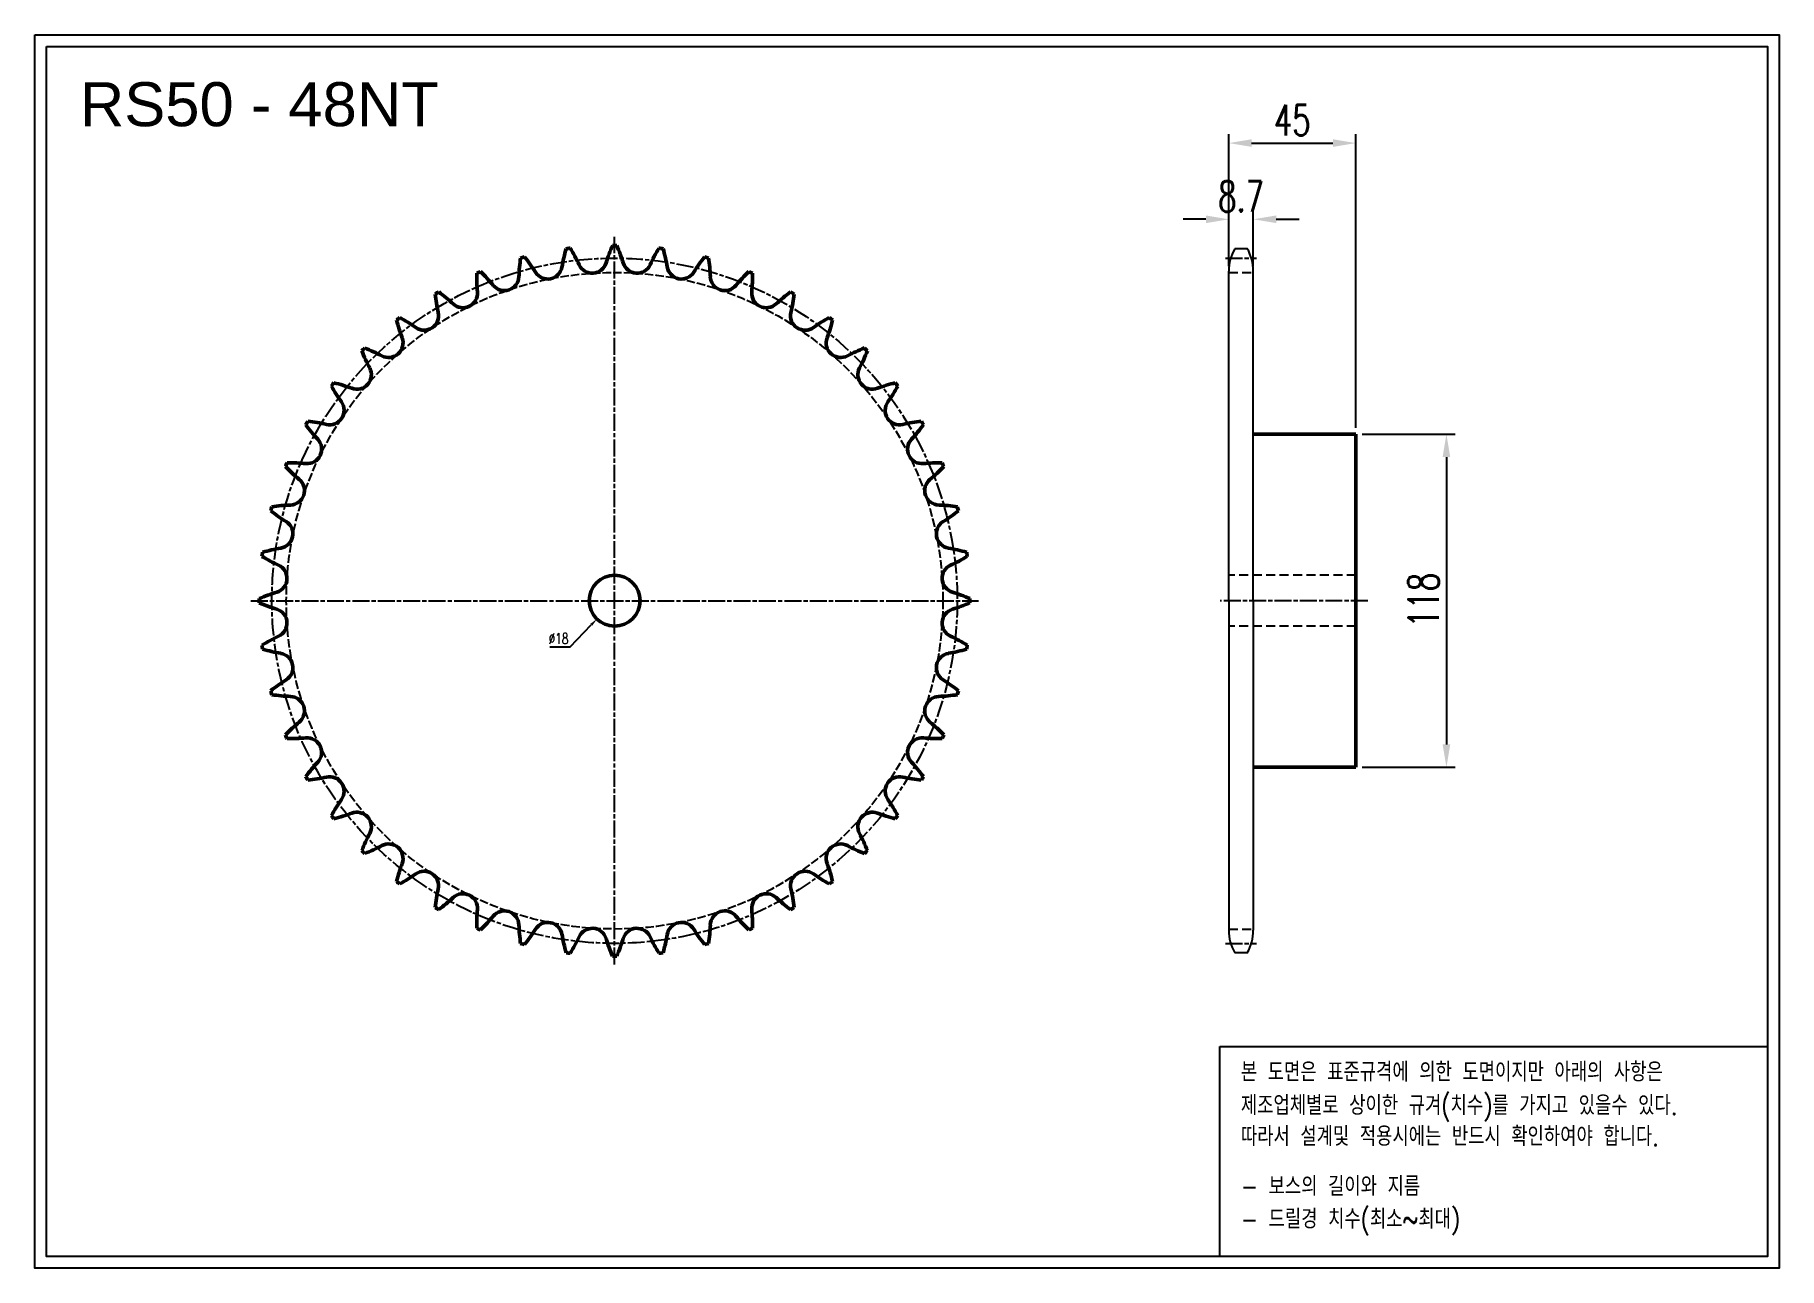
# Model space of a CAD drawing. Header units: millimetres. Extents: x 6840 to 7458, y 1643 to 2080.
import ezdxf

# ---------------------------------------------------------------- set-up
doc = ezdxf.new("R2010")
doc.units = ezdxf.units.MM
for name, pattern in [('AM_ISO02W050', [7.5, 6, -1.5]), ('AM_ISO02W050x2', [3.75, 3, -0.75]), ('AM_ISO08W050', [18, 12, -1.5, 3, -1.5]), ('AM_ISO08W050x2', [9, 6, -0.75, 1.5, -0.75]), ('HIDDEN', [9.525, 6.35, -3.175])]:
    doc.linetypes.add(name, pattern=pattern)
for name, color, linetype, lineweight in [('22', 30, 'AM_ISO08W050', 25), ('AM_0N', 7, 'Continuous', 50), ('AM_3N', 6, 'AM_ISO02W050', 25), ('VIS', 7, 'Continuous', 50)]:
    doc.layers.add(name, color=color, linetype=linetype, lineweight=lineweight)
doc.layers.add('HL', color=2, linetype='HIDDEN')
doc.layers.add('S-DIM', color=7, linetype='Continuous')
doc.styles.add('HAN', font='ROMANS.shx', dxfattribs={"width": 0.7, "bigfont": 'whgtxt.shx'})
doc.styles.add('HSG', font='SIMPLEX.shx', dxfattribs={"width": 0.7, "bigfont": 'HSG.shx'})
doc.styles.get("Standard").update_dxf_attribs({"font": 'arial.ttf'})
doc.dimstyles.new('APP23', dxfattribs={"dimscale": 4.5, "dimtxt": 2.4, "dimasz": 1.8, "dimexe": 0.7, "dimexo": 0.5, "dimgap": 0.6, "dimtad": 1, "dimtoh": 1, "dimdec": 1, "dimrnd": 0.01, "dimzin": 9, "dimdsep": 46, "dimtxsty": 'HSG', "dimcen": 0, "dimclrd": 1, "dimclre": 1, "dimclrt": 256, "dimazin": 2, "dimtp": 1, "dimtm": 1, "dimtfac": 0.5, "dimtdec": 1, "dimtix": 1, "dimtofl": 0, "dimtmove": 0, "dimatfit": 3, "dimfxl": 0, "dimtvp": 1, "dimtolj": 2, "dimlwd": -1, "dimlwe": -1, "dimarcsym": 0})
doc.dimstyles.new('APP4', dxfattribs={"dimscale": 1.6, "dimtxt": 2.4, "dimasz": 1.8, "dimexe": 0.7, "dimexo": 0.5, "dimgap": 0.6, "dimtad": 1, "dimtoh": 1, "dimdec": 1, "dimrnd": 0.01, "dimzin": 9, "dimdsep": 46, "dimtxsty": 'HSG', "dimcen": 0, "dimclrd": 1, "dimclre": 1, "dimclrt": 256, "dimazin": 2, "dimtp": 1, "dimtm": 1, "dimtfac": 0.5, "dimtdec": 1, "dimtofl": 0, "dimtmove": 0, "dimatfit": 3, "dimfxl": 0, "dimtvp": 1, "dimtolj": 2, "dimlwd": -1, "dimlwe": -1, "dimarcsym": 0})

# ---------------------------------------------------------------- blocks, each defined once
blk = doc.blocks.new('*D1')
at = {"layer": 'Defpoints', "color": 0, "transparency": 16777216}
for p in [(7051.41, 1886.23), (7038.89, 1873.29)]:
    blk.add_point(p, dxfattribs=at)
at = {"layer": 'S-DIM', "color": 1, "transparency": 16777216}
for p, q in [((7029.4, 1863.48), (7036.89, 1871.22)), ((7022.16, 1863.48), (7029.4, 1863.48))]:
    blk.add_line(p, q, dxfattribs=at)
blk.add_solid([(7036.54, 1871.56), (7037.23, 1870.89), (7038.89, 1873.29)], dxfattribs=at)
at = {"layer": 'S-DIM', "transparency": 16777216, "insert": (7025.3, 1866.36), "char_height": 3.84, "attachment_point": 5, "style": 'HSG'}
blk.add_mtext('\\A2;∅18', dxfattribs=at)
blk = doc.blocks.new('*D2')
at = {"layer": 'Defpoints', "color": 0, "transparency": 16777216}
for p in [(7271.37, 2014.86), (7262.67, 1996.04), (7271.37, 1996.04)]:
    blk.add_point(p, dxfattribs=at)
at = {"layer": 'S-DIM', "color": 1, "transparency": 16777216}
for p, q in [((7254.57, 2014.86), (7246.47, 2014.86)), ((7262.67, 1998.29), (7262.67, 2018.01)), ((7271.37, 1998.29), (7271.37, 2018.01)), ((7279.47, 2014.86), (7287.57, 2014.86))]:
    blk.add_line(p, q, dxfattribs=at)
for points in [[(7254.57, 2016.21), (7254.57, 2013.51), (7262.67, 2014.86)], [(7279.47, 2016.21), (7279.47, 2013.51), (7271.37, 2014.86)]]:
    blk.add_solid(points, dxfattribs=at)
at = {"layer": 'S-DIM', "transparency": 16777216, "insert": (7267.02, 2022.96), "char_height": 10.8, "attachment_point": 5, "style": 'HSG'}
blk.add_mtext('\\A2;8.7', dxfattribs=at)
blk = doc.blocks.new('*D3')
at = {"layer": 'Defpoints', "color": 0, "transparency": 16777216}
for p in [(7307.67, 2041.86), (7262.67, 1996.04), (7307.67, 1938.76)]:
    blk.add_point(p, dxfattribs=at)
at = {"layer": 'S-DIM', "color": 1, "transparency": 16777216}
for p, q in [((7262.67, 1998.29), (7262.67, 2045.01)), ((7307.67, 1941.01), (7307.67, 2045.01)), ((7270.77, 2041.86), (7299.57, 2041.86))]:
    blk.add_line(p, q, dxfattribs=at)
for points in [[(7270.77, 2043.21), (7270.77, 2040.51), (7262.67, 2041.86)], [(7299.57, 2043.21), (7299.57, 2040.51), (7307.67, 2041.86)]]:
    blk.add_solid(points, dxfattribs=at)
at = {"layer": 'S-DIM', "transparency": 16777216, "insert": (7285.17, 2049.96), "char_height": 10.8, "attachment_point": 5, "style": 'HSG'}
blk.add_mtext('\\A2;45', dxfattribs=at)
blk = doc.blocks.new('*D4')
at = {"layer": 'Defpoints', "color": 0, "transparency": 16777216}
for p in [(7307.67, 1938.76), (7307.67, 1820.76), (7339.76, 1820.76)]:
    blk.add_point(p, dxfattribs=at)
at = {"layer": 'S-DIM', "color": 1, "transparency": 16777216}
for p, q in [((7309.92, 1938.76), (7342.91, 1938.76)), ((7339.76, 1930.66), (7339.76, 1828.86)), ((7309.92, 1820.76), (7342.91, 1820.76))]:
    blk.add_line(p, q, dxfattribs=at)
for points in [[(7338.41, 1930.66), (7341.11, 1930.66), (7339.76, 1938.76)], [(7338.41, 1828.86), (7341.11, 1828.86), (7339.76, 1820.76)]]:
    blk.add_solid(points, dxfattribs=at)
at = {"layer": 'S-DIM', "transparency": 16777216, "insert": (7331.66, 1879.92), "char_height": 10.8, "attachment_point": 5, "rotation": 90, "style": 'HSG'}
blk.add_mtext('\\A2;118', dxfattribs=at)

msp = doc.modelspace()

# ---------------------------------------------------------------- linework, layer by layer
for p, q in [((7269.25, 2004.43), (7264.8, 2004.43)), ((7262.67, 1879.76), (7262.67, 1996.5)), ((7271.37, 1879.76), (7271.37, 1996.5)), ((7262.67, 1879.76), (7262.67, 1763.02)), ((7271.37, 1879.76), (7271.37, 1763.02)), ((7269.25, 1755.09), (7264.8, 1755.09))]:
    msp.add_line(p, q)
for points in [[(6839.83, 2080.18), (7457.59, 2080.18), (7457.59, 1643.38), (6839.83, 1643.38)], [(6843.99, 2076.02), (7453.43, 2076.02), (7453.43, 1647.54), (6843.99, 1647.54)]]:
    msp.add_lwpolyline(points, close=True)
at = {"color": 6}
msp.add_lwpolyline([(7259.46, 1721.85), (7453.43, 1721.85), (7453.43, 1647.54), (7259.46, 1647.54)], close=True, dxfattribs=at)
for centre, start, end in [((7278.55, 1996.5), 150, 180), ((7255.5, 1996.5), 0, 30), ((7278.55, 1763.02), 180, 210), ((7255.5, 1763.02), 330, 0)]:
    msp.add_arc(centre, 15.87, start, end)
at = {"layer": '22', "linetype": 'AM_ISO08W050x2'}
for p, q in [((7045.15, 1750.9), (7045.15, 2008.63)), ((7261.49, 2001.12), (7272.55, 2001.12)), ((6916.29, 1879.76), (7174.02, 1879.76)), ((7311.89, 1879.76), (7259.64, 1879.76)), ((7261.49, 1758.4), (7272.55, 1758.4))]:
    msp.add_line(p, q, dxfattribs=at)
msp.add_circle((7045.15, 1879.76), 121.36, dxfattribs=at)
at = {"layer": 'AM_0N'}
for centre, radius, start, end in [((7086.61, 1987.72), 60.96, 164.06995, 170.3125), ((7045.15, 1879.76), 125.87, 97.16538, 97.83462), ((6977.16, 1973.31), 60.96, 24.6875, 30.93005), ((7100.35, 1981.38), 60.96, 156.56995, 162.8125), ((7045.15, 1879.76), 125.87, 89.66538, 90.33462), ((6989.95, 1981.38), 60.96, 17.1875, 23.43005), ((7113.14, 1973.31), 60.96, 149.06995, 155.3125), ((7045.15, 1879.76), 125.87, 82.16538, 82.83462), ((7003.69, 1987.72), 60.96, 9.6875, 15.93005), ((7057.26, 1994.77), 60.96, 179.06995, 185.3125), ((7045.15, 1879.76), 125.87, 112.16538, 112.83462), ((6955.26, 1952.52), 60.96, 39.6875, 45.93005), ((7072.17, 1992.21), 60.96, 171.56995, 177.8125), ((7045.15, 1879.76), 125.87, 104.66538, 105.33462), ((6965.53, 1963.64), 60.96, 32.1875, 38.43005), ((7021.46, 1998.84), 5.13, 212.1875, 350.3125), ((7037.21, 2000.91), 5.13, 204.6875, 342.8125), ((7053.09, 2000.91), 5.13, 197.1875, 335.3125), ((7068.84, 1998.84), 5.13, 189.6875, 327.8125), ((7124.77, 1963.64), 60.96, 141.56995, 147.8125), ((7045.15, 1879.76), 125.87, 74.66538, 75.33462), ((7018.14, 1992.21), 60.96, 2.1875, 8.43005), ((7135.04, 1952.52), 60.96, 134.06995, 140.3125), ((7045.15, 1879.76), 125.87, 67.16538, 67.83462), ((7033.04, 1994.77), 60.96, 354.6875, 0.93005), ((7006.12, 1994.73), 5.13, 219.6875, 357.8125), ((7084.18, 1994.73), 5.13, 182.1875, 320.3125), ((7045.15, 1879.76), 125.87, 119.66538, 120.33462), ((7042.14, 1995.37), 60.96, 186.56995, 192.8125), ((6946.54, 1940.17), 60.96, 47.1875, 53.43005), ((6991.45, 1988.65), 5.13, 227.1875, 5.3125), ((7098.85, 1988.65), 5.13, 174.6875, 312.8125), ((7143.77, 1940.17), 60.96, 126.56995, 132.8125), ((7045.15, 1879.76), 125.87, 59.66538, 60.33462), ((7048.16, 1995.37), 60.96, 347.1875, 353.43005), ((7045.15, 1879.76), 125.87, 127.16538, 127.83462), ((7027.08, 1993.99), 60.96, 194.06995, 200.3125), ((6939.49, 1926.78), 60.96, 54.6875, 60.93005), ((6977.7, 1980.71), 5.13, 234.6875, 12.8125), ((7112.61, 1980.71), 5.13, 167.1875, 305.3125), ((7150.81, 1926.78), 60.96, 119.06995, 125.3125), ((7063.22, 1993.99), 60.96, 339.6875, 345.93005), ((7045.15, 1879.76), 125.87, 52.16538, 52.83462), ((6965.1, 1971.04), 5.13, 242.1875, 20.3125), ((7125.2, 1971.04), 5.13, 159.6875, 297.8125), ((7045.15, 1879.76), 125.87, 134.66538, 135.33462), ((7012.32, 1990.65), 60.96, 201.56995, 207.8125), ((6934.26, 1912.59), 60.96, 62.1875, 68.43005), ((7156.04, 1912.59), 60.96, 111.56995, 117.8125), ((7077.98, 1990.65), 60.96, 332.1875, 338.43005), ((7045.15, 1879.76), 125.87, 44.66538, 45.33462), ((6953.87, 1959.81), 5.13, 249.6875, 27.8125), ((7136.43, 1959.81), 5.13, 152.1875, 290.3125), ((7045.15, 1879.76), 125.87, 142.16538, 142.83462), ((6998.13, 1985.42), 60.96, 209.06995, 215.3125), ((6930.93, 1897.83), 60.96, 69.6875, 75.93005), ((7159.38, 1897.83), 60.96, 104.06995, 110.3125), ((7092.17, 1985.42), 60.96, 324.6875, 330.93005), ((7045.15, 1879.76), 125.87, 37.16538, 37.83462), ((6944.2, 1947.21), 5.13, 257.1875, 35.3125), ((7146.1, 1947.21), 5.13, 144.6875, 282.8125), ((7045.15, 1879.76), 125.87, 149.66538, 150.33462), ((6984.74, 1978.38), 60.96, 216.56995, 222.8125), ((6929.54, 1882.77), 60.96, 77.1875, 83.43005), ((7160.76, 1882.77), 60.96, 96.56995, 102.8125), ((7105.56, 1978.38), 60.96, 317.1875, 323.43005), ((7045.15, 1879.76), 125.87, 29.66538, 30.33462), ((6936.26, 1933.46), 5.13, 264.6875, 42.8125), ((7154.04, 1933.46), 5.13, 137.1875, 275.3125), ((7045.15, 1879.76), 125.87, 157.16538, 157.83462), ((6930.14, 1867.65), 60.96, 84.6875, 90.93005), ((7160.16, 1867.65), 60.96, 89.06995, 95.3125), ((7045.15, 1879.76), 125.87, 22.16538, 22.83462), ((6972.39, 1969.65), 60.96, 224.06995, 230.3125), ((6930.18, 1918.79), 5.13, 272.1875, 50.3125), ((7160.12, 1918.79), 5.13, 129.6875, 267.8125), ((7117.92, 1969.65), 60.96, 309.6875, 315.93005), ((7045.15, 1879.76), 125.87, 164.66538, 165.33462), ((6961.28, 1959.38), 60.96, 231.56995, 237.8125), ((6932.7, 1852.74), 60.96, 92.1875, 98.43005), ((7157.6, 1852.74), 60.96, 81.56995, 87.8125), ((7129.03, 1959.38), 60.96, 302.1875, 308.43005), ((7045.15, 1879.76), 125.87, 14.66538, 15.33462), ((6926.07, 1903.45), 5.13, 279.6875, 57.8125), ((7164.23, 1903.45), 5.13, 122.1875, 260.3125), ((7045.15, 1879.76), 125.87, 172.16538, 172.83462), ((6937.19, 1838.3), 60.96, 99.6875, 105.93005), ((7153.11, 1838.3), 60.96, 74.06995, 80.3125), ((7045.15, 1879.76), 125.87, 7.16538, 7.83462), ((6951.6, 1947.75), 60.96, 239.06995, 245.3125), ((6924, 1887.7), 5.13, 287.1875, 65.3125), ((7166.31, 1887.7), 5.13, 114.6875, 252.8125), ((7138.7, 1947.75), 60.96, 294.6875, 300.93005), ((6943.53, 1824.56), 60.96, 107.1875, 113.43005), ((7045.15, 1879.76), 125.87, 179.66538, 180.33462), ((6943.53, 1934.96), 60.96, 246.56995, 252.8125), ((7146.78, 1824.56), 60.96, 66.56995, 72.8125), ((7146.78, 1934.96), 60.96, 287.1875, 293.43005), ((7045.15, 1879.76), 125.87, 359.66538, 0.33462), ((6924, 1871.82), 5.13, 294.6875, 72.8125), ((7166.31, 1871.82), 5.13, 107.1875, 245.3125), ((6951.6, 1811.77), 60.96, 114.6875, 120.93005), ((7138.7, 1811.77), 60.96, 59.06995, 65.3125), ((7045.15, 1879.76), 125.87, 187.16538, 187.83462), ((6937.19, 1921.22), 60.96, 254.06995, 260.3125), ((6926.07, 1856.07), 5.13, 302.1875, 80.3125), ((7164.23, 1856.07), 5.13, 99.6875, 237.8125), ((7153.11, 1921.22), 60.96, 279.6875, 285.93005), ((7045.15, 1879.76), 125.87, 352.16538, 352.83462), ((6961.28, 1800.14), 60.96, 122.1875, 128.43005), ((7045.15, 1879.76), 125.87, 194.66538, 195.33462), ((7129.03, 1800.14), 60.96, 51.56995, 57.8125), ((7045.15, 1879.76), 125.87, 344.66538, 345.33462), ((6932.7, 1906.78), 60.96, 261.56995, 267.8125), ((6930.18, 1840.73), 5.13, 309.6875, 87.8125), ((7160.12, 1840.73), 5.13, 92.1875, 230.3125), ((7157.6, 1906.78), 60.96, 272.1875, 278.43005), ((6972.39, 1789.87), 60.96, 129.6875, 135.93005), ((7117.92, 1789.87), 60.96, 44.06995, 50.3125), ((7045.15, 1879.76), 125.87, 202.16538, 202.83462), ((6930.14, 1891.87), 60.96, 269.06995, 275.3125), ((6936.26, 1826.06), 5.13, 317.1875, 95.3125), ((7154.04, 1826.06), 5.13, 84.6875, 222.8125), ((7160.16, 1891.87), 60.96, 264.6875, 270.93005), ((7045.15, 1879.76), 125.87, 337.16538, 337.83462), ((6984.74, 1781.15), 60.96, 137.1875, 143.43005), ((7105.56, 1781.15), 60.96, 36.56995, 42.8125), ((7045.15, 1879.76), 125.87, 209.66538, 210.33462), ((6929.54, 1876.75), 60.96, 276.56995, 282.8125), ((6944.2, 1812.31), 5.13, 324.6875, 102.8125), ((7146.1, 1812.31), 5.13, 77.1875, 215.3125), ((7160.76, 1876.75), 60.96, 257.1875, 263.43005), ((7045.15, 1879.76), 125.87, 329.66538, 330.33462), ((6998.13, 1774.1), 60.96, 144.6875, 150.93005), ((6930.93, 1861.69), 60.96, 284.06995, 290.3125), ((6953.87, 1799.71), 5.13, 332.1875, 110.3125), ((7136.43, 1799.71), 5.13, 69.6875, 207.8125), ((7159.38, 1861.69), 60.96, 249.6875, 255.93005), ((7092.17, 1774.1), 60.96, 29.06995, 35.3125), ((7045.15, 1879.76), 125.87, 217.16538, 217.83462), ((7045.15, 1879.76), 125.87, 322.16538, 322.83462), ((7012.32, 1768.87), 60.96, 152.1875, 158.43005), ((6934.26, 1846.93), 60.96, 291.56995, 297.8125), ((6965.1, 1788.48), 5.13, 339.6875, 117.8125), ((7125.2, 1788.48), 5.13, 62.1875, 200.3125), ((7156.04, 1846.93), 60.96, 242.1875, 248.43005), ((7077.98, 1768.87), 60.96, 21.56995, 27.8125), ((7045.15, 1879.76), 125.87, 224.66538, 225.33462), ((7027.08, 1765.53), 60.96, 159.6875, 165.93005), ((7063.22, 1765.53), 60.96, 14.06995, 20.3125), ((7045.15, 1879.76), 125.87, 314.66538, 315.33462), ((7045.15, 1879.76), 125.87, 232.16538, 232.83462), ((6939.49, 1832.74), 60.96, 299.06995, 305.3125), ((6977.7, 1778.81), 5.13, 347.1875, 125.3125), ((7112.61, 1778.81), 5.13, 54.6875, 192.8125), ((7150.81, 1832.74), 60.96, 234.6875, 240.93005), ((7045.15, 1879.76), 125.87, 307.16538, 307.83462), ((7042.14, 1764.15), 60.96, 167.1875, 173.43005), ((6946.54, 1819.35), 60.96, 306.56995, 312.8125), ((6991.45, 1770.87), 5.13, 354.6875, 132.8125), ((7098.85, 1770.87), 5.13, 47.1875, 185.3125), ((7143.77, 1819.35), 60.96, 227.1875, 233.43005), ((7048.16, 1764.15), 60.96, 6.56995, 12.8125), ((7045.15, 1879.76), 125.87, 239.66538, 240.33462), ((7057.26, 1764.75), 60.96, 174.6875, 180.93005), ((6955.26, 1807), 60.96, 314.06995, 320.3125), ((7006.12, 1764.79), 5.13, 2.1875, 140.3125), ((7084.18, 1764.79), 5.13, 39.6875, 177.8125), ((7135.04, 1807), 60.96, 219.6875, 225.93005), ((7033.04, 1764.75), 60.96, 359.06995, 5.3125), ((7045.15, 1879.76), 125.87, 299.66538, 300.33462), ((7045.15, 1879.76), 125.87, 247.16538, 247.83462), ((7072.17, 1767.31), 60.96, 182.1875, 188.43005), ((6965.53, 1795.89), 60.96, 321.56995, 327.8125), ((7021.46, 1760.68), 5.13, 9.6875, 147.8125), ((7086.61, 1771.8), 60.96, 189.6875, 195.93005), ((6977.16, 1786.21), 60.96, 329.06995, 335.3125), ((7037.21, 1758.61), 5.13, 17.1875, 155.3125), ((7053.09, 1758.61), 5.13, 24.6875, 162.8125), ((7113.14, 1786.21), 60.96, 204.6875, 210.93005), ((7003.69, 1771.8), 60.96, 344.06995, 350.3125), ((7068.84, 1760.68), 5.13, 32.1875, 170.3125), ((7124.77, 1795.89), 60.96, 212.1875, 218.43005), ((7018.14, 1767.31), 60.96, 351.56995, 357.8125), ((7045.15, 1879.76), 125.87, 292.16538, 292.83462), ((7045.15, 1879.76), 125.87, 254.66538, 255.33462), ((7045.15, 1879.76), 125.87, 262.16538, 262.83462), ((7100.35, 1778.14), 60.96, 197.1875, 203.43005), ((6989.95, 1778.14), 60.96, 336.56995, 342.8125), ((7045.15, 1879.76), 125.87, 277.16538, 277.83462), ((7045.15, 1879.76), 125.87, 284.66538, 285.33462), ((7045.15, 1879.76), 125.87, 269.66538, 270.33462)]:
    msp.add_arc(centre, radius, start, end, dxfattribs=at)
at = {"layer": 'AM_3N', "linetype": 'AM_ISO02W050x2'}
msp.add_circle((7045.15, 1879.76), 116.28, dxfattribs=at)
at = {"layer": 'HL', "ltscale": 0.5}
for p, q in [((7262.67, 1996.04), (7271.37, 1996.04)), ((7307.67, 1888.76), (7262.67, 1888.76)), ((7307.67, 1870.76), (7262.67, 1870.76)), ((7262.67, 1763.48), (7271.37, 1763.48))]:
    msp.add_line(p, q, dxfattribs=at)
at = {"layer": 'VIS'}
for p, q in [((7307.67, 1938.76), (7271.37, 1938.76)), ((7307.67, 1938.76), (7307.67, 1820.76)), ((7307.67, 1820.76), (7271.37, 1820.76))]:
    msp.add_line(p, q, dxfattribs=at)
msp.add_circle((7045.15, 1879.76), 9, dxfattribs=at)

# ---------------------------------------------------------------- texts
msp.add_text('RS50 - 48NT', height=15.6).set_placement((6855.74, 2047.83))
at = {"color": 6, "style": 'HAN', "width": 0.8}
for s, p in [('본 도면은 표준규격에 의한 도면이지만 아래의 사항은', (7266.96, 1709.46)), ('제조업체별로 상이한 규겨(치수)를 가지고 있을수 있다.', (7266.96, 1697.64)), ('따라서 설계및 적용시에는 반드시 확인하여야 합니다.', (7266.96, 1686.67)), ('- 보스의 길이와 지름', (7266.96, 1668.98)), ('- 드릴경 치수(최소~최대)', (7266.96, 1657.37))]:
    msp.add_text(s, height=6.82, dxfattribs=at).set_placement(p)

# ---------------------------------------------------------------- dimensions: what is measured, and where the dimension line sits
at = {"layer": 'S-DIM'}
dim = msp.add_linear_dim(base=(7307.67, 2041.86), p1=(7262.67, 1996.04), p2=(7307.67, 1938.76), dimstyle='APP23', dxfattribs=at)
dim.commit()
dim.dimension.update_dxf_attribs({"geometry": '*D3', "text_midpoint": (7285.17, 2049.96)})
dim = msp.add_linear_dim(base=(7271.37, 2014.86), p1=(7262.67, 1996.04), p2=(7271.37, 1996.04), dimstyle='APP23', dxfattribs=at)
dim.commit()
dim.dimension.update_dxf_attribs({"geometry": '*D2', "text_midpoint": (7267.02, 2014.86), "dimtype": 128})
dim = msp.add_linear_dim(base=(7339.76, 1820.76), p1=(7307.67, 1938.76), p2=(7307.67, 1820.76), angle=90, dimstyle='APP23', dxfattribs=at)
dim.commit()
dim.dimension.update_dxf_attribs({"geometry": '*D4', "text_midpoint": (7339.76, 1879.92), "dimtype": 128})
at = {"layer": 'S-DIM', "color": 3}
dim = msp.add_diameter_dim_2p(p1=(7051.41, 1886.23), p2=(7038.89, 1873.29), dimstyle='APP4', dxfattribs=at)
dim.commit()
dim.dimension.update_dxf_attribs({"geometry": '*D1', "text_midpoint": (7025.3, 1863.48), "dimtype": 131})

doc.saveas('drawing.dxf')
